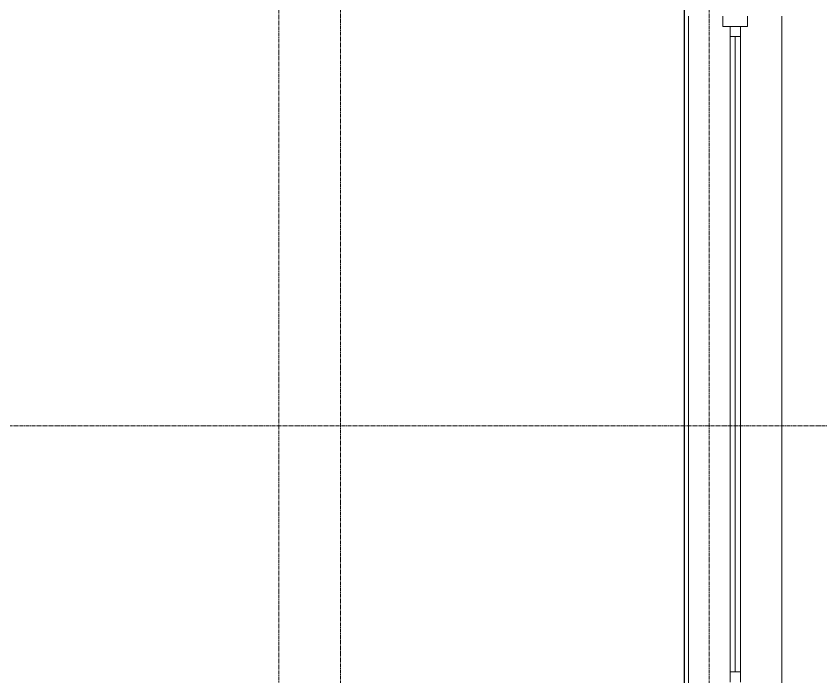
# Model space of a CAD drawing. Header units: millimetres. Extents: x -231292 to 573618, y -153144 to 564035.
# Drawn here: x 25601 to 29529, y -118270 to -115045 of the extents above; entities that cross this region are included whole.
import ezdxf

# ---------------------------------------------------------------- set-up
doc = ezdxf.new("R2010")
doc.units = ezdxf.units.MM
doc.linetypes.add('CENTER2', pattern=[28.575, 19.05, -3.175, 3.175, -3.175])
doc.layers.get('0').update_dxf_attribs({"color": 250})
for name, color, linetype, lineweight in [('A-Wall_Материал_Газоблок_Контур', 250, 'Continuous', 0), ('АР_Окна', 250, 'Continuous', 5), ('РД_Оси_100', 250, 'Continuous', 0)]:
    doc.layers.add(name, color=color, linetype=linetype, lineweight=lineweight)

# ---------------------------------------------------------------- blocks, each defined once
blk = doc.blocks.new('оси_рен')
at = {"layer": 'РД_Оси_100', "color": 251, "linetype": 'CENTER2', "true_color": 0x636466}
for p, q in [((1215752.916, 135558.25), (1215752.916, 223268.25)), ((1225207.916, 167713.25), (1189697.958, 167713.25))]:
    blk.add_line(p, q, dxfattribs=at)
for points in [[(1213652.916, 223268.25), (1213652.916, 135558.25)], [(1213952.916, 135558.25), (1213952.916, 223268.25)]]:
    blk.add_lwpolyline(points, dxfattribs=at)

msp = doc.modelspace()

# ---------------------------------------------------------------- linework, layer by layer
msp.add_lwpolyline([(21293.458, -128645.283), (28863.458, -128645.283), (28863.458, -110245.283), (21293.458, -110245.283)], close=True)
at = {"layer": 'A-Wall_Материал_Газоблок_Контур', "color": 18, "linetype": 'Continuous', "lineweight": 0, "true_color": 0x000000}
for p, q in [((28883.458, -115045.283), (28883.458, -118345.283)), ((29338.458, -118345.283), (29338.458, -115045.283))]:
    msp.add_line(p, q, dxfattribs=at)
at = {"layer": 'АР_Окна', "color": 18, "linetype": 'Continuous', "lineweight": 5, "true_color": 0x000000}
for p, q in [((28883.458, -115045.283), (28883.458, -118345.283)), ((29050.958, -115045.283), (29050.958, -115095.283)), ((29170.958, -115095.283), (29170.958, -115045.283)), ((29338.458, -115045.283), (29338.458, -118345.283)), ((29050.958, -115095.283), (29170.958, -115095.283)), ((29085.958, -115095.283), (29135.958, -115095.283)), ((29085.958, -118295.283), (29085.958, -115095.283)), ((29135.958, -115095.283), (29135.958, -118295.283)), ((29085.958, -115145.283), (29135.958, -115145.283)), ((29110.958, -115145.283), (29110.958, -118245.283)), ((29085.958, -118245.283), (29135.958, -118245.283))]:
    msp.add_line(p, q, dxfattribs=at)

# ---------------------------------------------------------------- block references
at = {"rotation": 359.999868838025}
msp.add_blockref('оси_рен', (-1186769.82, -284755.728), dxfattribs=at)

doc.saveas('drawing.dxf')
